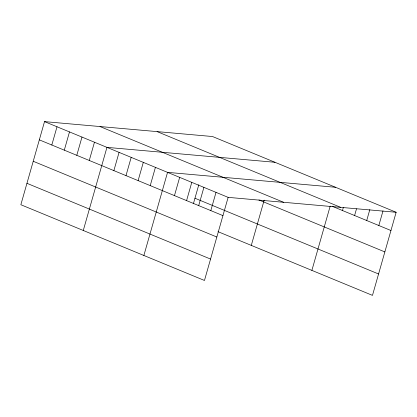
<?xml version="1.0" encoding="UTF-8"?>
<svg xmlns="http://www.w3.org/2000/svg" width="417" height="417" viewBox="0 0 417 417"><rect width="100%" height="100%" fill="white"/><g stroke="black" fill="none" stroke-linecap="round" stroke-linejoin="round"><path stroke-width="0.63" d="M396.15 212.274L212.534 136.531L44.525 121.618L20.85 204.726L204.466 280.469L228.135 197.361L396.15 212.274L372.475 295.382L217.997 231.659M51.812 145.012L57.009 126.768M64.296 150.167L69.493 131.918M76.785 155.317L81.982 137.068M89.269 160.467L94.466 142.218M83.28 230.476L106.95 147.368L274.965 162.286M113.872 170.616L119.069 152.367M125.991 175.614L131.188 157.365M138.11 180.613L143.307 162.364M150.229 185.612L155.426 167.363M143.87 255.475L167.545 172.367L335.56 187.28M174.468 195.609L179.664 177.366M186.581 200.608L191.784 182.365M193.436 203.585L198.8 184.757M198.7 205.607L203.903 187.363M210.82 210.606L216.016 192.362M251.289 245.394L264.18 200.155M311.885 270.388L330.191 206.123M342.477 210.528L343.342 207.484M354.596 215.526L356.504 208.834M366.715 220.525L369.832 209.579M378.834 225.524L382.994 210.924M157.094 131.61L340.705 207.353M332.094 206.243L390.953 230.523M99.971 126.539L283.581 202.281M258.915 199.972L384.855 251.925M44.525 121.618L228.135 197.361M194.958 198.237L378.573 273.979M39.328 139.862L222.939 215.61M33.23 161.27L216.84 237.012M26.949 183.318L210.559 259.066"/></g></svg>
